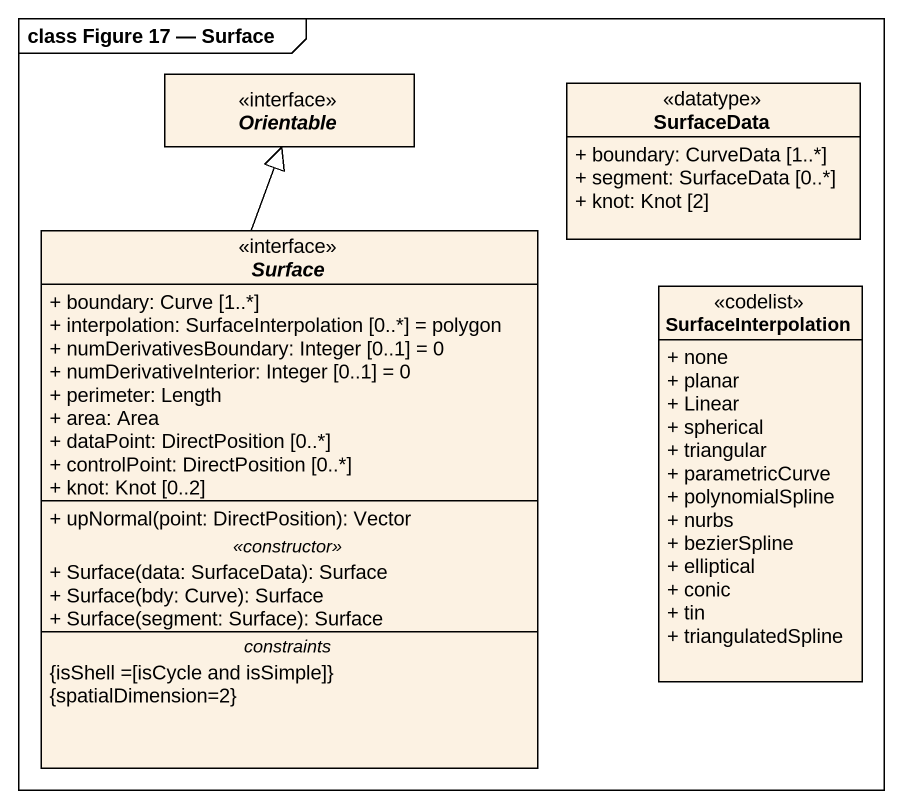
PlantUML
@startuml
mainframe class Figure 17 — Surface
hide circle
hide empty members
skinparam classAttributeIconSize 0
interface Orientable
class SurfaceData <<datatype>> {
  + boundary: CurveData [1..*]
  + segment: SurfaceData [0..*]
  + knot: Knot [2]
}
interface Surface {
  + boundary: Curve [1..*]
  + interpolation: SurfaceInterpolation [0..*] = polygon
  + numDerivativesBoundary: Integer [0..1] = 0
  + numDerivativeInterior: Integer [0..1] = 0
  + perimeter: Length
  + area: Area
  + dataPoint: DirectPosition [0..*]
  + controlPoint: DirectPosition [0..*]
  + knot: Knot [0..2]
  --
  + upNormal(point: DirectPosition): Vector
  .. <<constructor>> ..
  + Surface(data: SurfaceData): Surface
  + Surface(bdy: Curve): Surface
  + Surface(segment: Surface): Surface
  -- constraints --
  {isShell =[isCycle and isSimple]}
  {spatialDimension=2}
}
class SurfaceInterpolation <<codelist>> {
  + none
  + planar
  + Linear
  + spherical
  + triangular
  + parametricCurve
  + polynomialSpline
  + nurbs
  + bezierSpline
  + elliptical
  + conic
  + tin
  + triangulatedSpline
}
Surface -up-|> Orientable
@enduml
